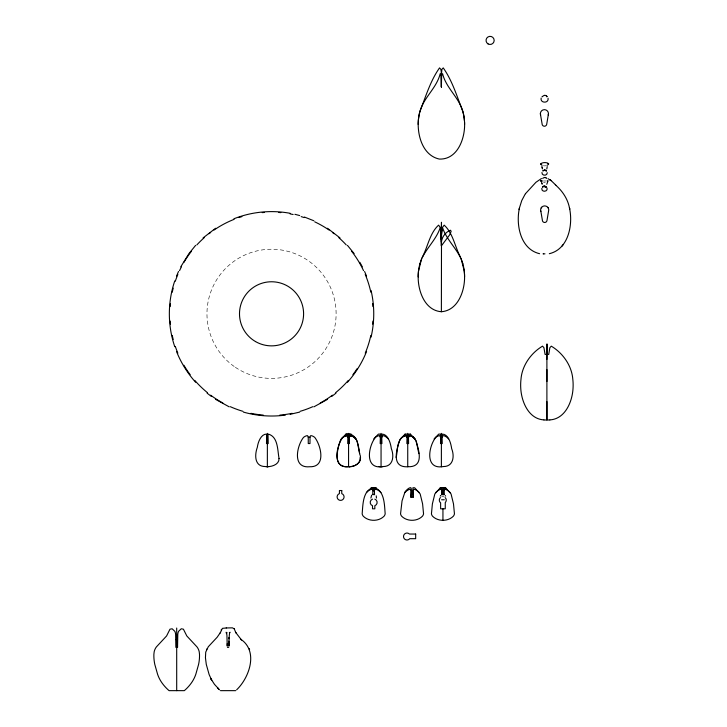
<?xml version="1.0" encoding="UTF-8"?>
<svg xmlns="http://www.w3.org/2000/svg" width="727" height="727" viewBox="0 0 727 727"><rect width="100%" height="100%" fill="white"/><g stroke="black" fill="none" stroke-linecap="round" stroke-linejoin="round"><path stroke-width="0.55" stroke-dasharray="3.63 2.73" d="M545.295 182.677L543.496 182.532M546.468 180.987L543.36 180.996M441.58 496.868A3.481 3.481 0 0 1 444.351 497.023M546.186 165.656A5.353 5.353 0 0 1 543.351 165.711M235.348 367.289A64.567 64.567 0 0 0 335.947 318.417A64.567 64.567 0 0 0 243.327 255.731A64.567 64.567 0 0 0 235.348 367.289"/><path stroke-width="1.09" d="M546.895 418.961L546.895 401.586M546.895 381.53L546.895 369.57M441.398 234.857L441.38 242.118C441.907 237.029 445.642 231.868 450.549 230.241L451.158 231.395L449.577 234.957L441.38 245.844L441.471 222.253L441.434 232.367M441.38 87.095L441.634 75.762L442.561 73.654C446.133 88.331 459.355 97.582 462.981 112.076A49.963 49.963 0 0 1 464.417 120.437C466.034 136.222 458.41 159.849 439.299 159.068C422.814 155.46 417.234 135.622 418.325 120.737A52.408 52.408 0 0 1 419.797 111.785C425.613 96.973 430.348 80.806 439.535 67.893L440.889 69.383L441.253 71.728L441.38 87.095L441.135 75.762L440.208 73.654C436.636 88.331 423.414 97.582 419.788 112.076A49.963 49.963 0 0 0 418.352 120.437L418.179 124.408M435.673 492.57L437.327 491.07A6.598 3.408 -46 0 1 440.008 489.553L440.771 489.38A3.499 1.572 -41 0 1 441.489 489.453L442.071 490.907A9.796 0.954 -85.3 0 1 441.952 494.751L441.952 494.587A11.55 0.954 -86 0 0 442.071 489.798L442.061 487.753L440.298 487.79L434.837 493.933L432.392 503.884L431.438 513.871A5.998 5.998 0 0 0 432.492 516.152C437.808 521.695 448.077 521.695 453.394 516.152A5.998 5.998 0 0 0 454.448 513.871L453.494 503.884L451.049 493.933L445.587 487.79L443.824 487.753L443.815 489.798A11.55 0.954 86 0 0 443.943 494.551L443.933 494.705A2.853 2.772 1.9 0 0 443.316 494.596M228.969 643.649L229.014 641.141L228.95 646.112C228.687 642.268 229.432 631.99 229.777 632.69M441.952 494.633L441.952 494.605A2.663 2.599 -2.3 0 1 443.952 494.533L443.933 494.605M546.895 353.994L546.995 343.907L546.895 359.42M441.407 239.765L441.634 231.622L442.561 227.687C446.951 240.964 458.819 250.052 462.781 263.483M308.257 437.236L307.675 435.782A3.499 1.572 -41 0 0 306.958 435.7L306.231 435.873A6.598 3.417 -46 0 0 303.522 437.381C296.852 445.76 291.918 468.533 309.702 466.743C326.478 467.406 321.007 445.36 314.727 437.381A6.598 3.417 46 0 0 312.019 435.864L311.292 435.7A3.499 1.572 41 0 0 310.583 435.782L310.002 436.763L309.993 443.543L308.257 443.543L308.257 437.236L309.993 437.236M347.915 437.236L347.115 435.782A3.499 1.572 -41 0 0 346.397 435.7L345.679 435.873A6.598 3.417 -46 0 0 342.971 437.381L341.472 438.726M380.185 437.236L379.603 435.782A3.499 1.572 -41 0 0 378.885 435.7L378.167 435.873A6.598 3.417 -46 0 0 375.45 437.381C368.216 446.26 364.172 470.051 383.093 466.543C393.162 466.67 394.343 456.074 391.335 448.668C390.608 443.452 388.282 434.255 381.929 434.083A7.797 2.208 52.7 0 0 381.711 434.846L381.92 443.543L380.185 443.543L380.403 434.846A7.797 2.208 -52.7 0 0 380.176 434.083L378.413 434.11L373.787 438.899M421.605 258.712L418.516 271.017A51.835 51.835 0 0 0 418.179 276.923C418.043 291.191 424.895 310.52 441.38 311.729L441.507 234.621L442.452 227.406L444.188 225.152C453.148 233.24 454.948 247.098 460.664 257.567M440.507 437.236L439.926 435.782A3.499 1.572 -41 0 0 439.208 435.7L438.49 435.873A6.598 3.417 -46 0 0 435.782 437.381C428.539 446.26 424.495 470.051 443.415 466.543C453.484 466.67 454.675 456.074 451.667 448.668C450.94 443.452 448.604 434.255 442.261 434.083A7.797 2.208 52.7 0 0 442.034 434.846L442.252 443.543L440.507 443.543L440.726 434.846A7.797 2.208 -52.7 0 0 440.507 434.083L438.735 434.11L434.11 438.899M542.496 186.984L543.705 186.148M542.633 178.369L544.441 177.433M347.697 437.236L347.252 435.864A3.526 1.581 -41 0 0 346.352 435.709A4.144 1.863 -41 0 0 345.679 435.873A6.743 3.481 -46 0 0 342.453 437.808C336.365 446.414 331.512 468.97 349.56 466.698M461.154 258.712L464.244 271.017A51.835 51.835 0 0 1 464.58 276.923C464.726 291.191 457.865 310.52 441.38 311.729M541.806 188.366C541.206 192.491 548.194 192.01 547.04 188.011M441.38 75.281L441.871 69.383L443.234 67.893C452.412 80.806 457.147 96.973 462.972 111.785A52.408 52.408 0 0 1 464.444 120.737M413.336 437.172L410.382 434.11L408.619 434.083A7.797 2.208 52.7 0 0 408.392 434.846L408.61 443.543L406.866 443.543L407.084 434.846A7.797 2.208 -52.7 0 0 406.856 434.083L405.093 434.11L400.468 438.899A3.108 3.108 0 0 0 400.114 439.362C396.451 449.313 390.772 468.079 408.32 466.743C424.941 467.043 418.588 448.841 415.362 439.353A3.108 3.108 0 0 0 415.008 438.899L413.309 437.136M547.267 172.708C547.331 176.161 541.66 175.989 541.924 172.544M396.133 457.465C397.76 451.103 396.669 442.807 401.622 437.808A6.743 3.481 -46 0 1 404.848 435.855L405.566 435.7A3.499 1.572 -41 0 1 406.284 435.782L406.866 437.236L406.484 435.909A3.526 1.581 -41 0 0 405.521 435.709A4.144 1.863 -41 0 0 404.848 435.873A6.598 3.417 -46 0 0 402.131 437.381L400.495 438.872M546.804 168.937L547.231 166.601M440.008 489.562L440.298 487.79L445.587 487.79L445.878 489.562A6.598 3.408 46 0 1 448.559 491.07L450.213 492.57M548.476 113.712L546.704 124.299A2.317 2.317 0 0 1 544.223 126.225A2.317 2.317 0 0 1 542.097 123.917L540.352 113.712M546.777 184.285L548.094 180.696L547.386 180.941M541.161 98.009C539.816 103.343 549.094 103.625 548.067 98.218M519.096 209.649L519.378 208.267C515.761 224.997 520.487 249.207 539.598 253.696M371.052 337.174C374.641 321.87 374.641 305.758 371.052 290.455M519.369 208.285L519.469 207.822M519.478 207.813L521.759 200.552L525.121 194.191M376.45 498.05L376.232 495.841M349.66 466.679C356.03 466.97 362.964 461 359.692 453.912C358.493 447.014 357.92 435.573 349.451 434.083A7.797 2.208 52.7 0 0 349.224 434.846L349.442 443.543L347.697 443.543L347.915 434.846A7.797 2.208 -52.7 0 0 347.688 434.083L345.925 434.11L341.299 438.899A3.108 3.108 0 0 0 340.945 439.362L340.181 440.953M372.797 489.798L373.015 488.517A7.797 2.208 -52.7 0 0 372.797 487.753C362.682 490.725 362.927 505.101 362.164 513.871A5.998 5.998 0 0 0 363.227 516.152C368.534 521.695 378.803 521.695 384.12 516.152A5.998 5.998 0 0 0 385.174 513.871C384.419 505.056 384.656 490.78 374.55 487.753A7.797 2.208 52.7 0 0 374.323 488.517L374.541 494.714A2.853 2.772 -1.3 0 0 372.797 494.705L372.797 489.798L374.541 489.798M349.333 437.236L349.887 435.864A3.526 1.581 41 0 1 350.787 435.709L351.214 434.11L345.925 434.11L346.352 435.709M373.996 490.907L375.023 489.507A3.526 1.581 41 0 1 375.886 489.38L376.313 487.79L371.024 487.79L371.452 489.38A3.526 1.581 -41 0 1 372.315 489.507L373.342 490.907M416.117 440.925L413.345 437.381A6.598 3.417 46 0 0 410.628 435.864L409.91 435.7A3.499 1.572 41 0 0 409.192 435.782L408.61 437.236L409.092 435.837A3.526 1.581 41 0 1 409.955 435.709L410.382 434.11M419.979 263.483C423.95 250.052 435.809 240.964 440.208 227.687L441.135 231.622L441.38 245.844M339.918 441.707C336.874 451.403 333.257 467.516 347.579 466.698M174.762 280.931C167.546 302.068 167.546 325.56 174.762 346.706M220.19 633.044L220.517 632.363L217.191 637.197L208.276 646.757L205.732 652.119L205.441 657.735L206.286 664.405L209.14 674.574L211.73 680.272L210.803 678.545M176.507 276.187L178.497 271.498M366.581 351.441C362.091 362.737 355.585 373.215 347.461 382.257M548.576 164.066L548.34 164.42A5.353 5.353 0 0 1 547.113 165.283M220.454 632.49L222.398 628.355L226.297 627.974M422.096 257.567C427.812 247.098 429.621 233.24 438.581 225.152L440.317 227.406L440.889 230.332L441.38 240.392M440.262 496.105L440.698 495.369M206.85 648.966L206.532 649.647M236.648 689.814C249.334 677.655 258.639 651.419 240.855 639.278L241.491 639.969L235.657 632.363L235.93 632.917M180.741 266.864L188.975 253.559L195.618 245.372M541.17 207.931L541.633 207.286M525.385 193.8L535.917 182.304L541.442 178.533M549.321 253.696C568.423 249.207 573.149 225.006 569.541 208.267L569.732 209.212L569.441 207.822M562.007 246.117L563.171 244.617M404.785 492.57L402.04 500.912L400.55 513.871A5.998 5.998 0 0 0 401.604 516.152C406.92 521.695 417.189 521.695 422.496 516.152A5.998 5.998 0 0 0 423.55 513.871L422.596 503.884L420.161 493.933L414.699 487.79L412.927 487.753L412.918 489.798A11.559 0.954 86 0 0 413.209 497.213L410.891 497.213A11.559 0.954 -86 0 0 411.182 489.798C412.336 484.3 405.048 490.834 404.785 492.57L406.448 491.061A6.598 3.417 -46 0 1 409.165 489.535L409.883 489.38A3.499 1.572 -41 0 1 410.601 489.453L411.182 490.907A9.815 0.954 -85.3 0 1 410.891 497.213M230.077 632.263L229.323 632.79M371.624 495.16L370.897 498.05M366.399 492.57L368.071 491.061A6.598 3.417 -46 0 1 370.779 489.535A4.144 1.863 -41 0 1 371.452 489.38M203.106 237.893L215.61 228.26M331.794 396.388L335.974 393.171M327.477 399.368L313.864 406.856M547.113 96.609L546.459 95.81M546.368 187.048L545.532 187.112M444.306 499.767L441.58 499.767M233.921 218.772C251.66 211.748 271.371 209.821 290.146 213.302M299.669 412.091L290.146 414.326M543.76 186.13L544.305 186.048M546.977 96.655L546.395 96.7M546.359 171.009L545.868 171.036M349.96 466.643L349.151 466.743C354.203 466.543 361.292 463.681 360.174 457.465M285.411 415.09C271.407 416.998 257.013 415.962 243.418 412.091M226.206 627.964L232.449 627.846L234.294 628.891M544.396 95.301L542.133 96.636M544.441 169.973L542.66 170.818L543.187 171.027M549.939 419.897C565.252 418.961 572.376 401.577 573.04 388.218A51.944 51.944 0 0 0 572.803 379.185C571.74 365.481 562.725 352.968 551.275 346.152L549.866 347.715L548.731 354.412L545.077 354.412L543.932 347.715L542.524 346.152C531.073 352.968 522.059 365.481 520.995 379.185A51.944 51.944 0 0 0 520.75 388.218C521.423 401.577 528.538 418.961 543.86 419.897M545.332 187.121L544.85 187.121M544.968 253.85L543.651 253.85M543.996 419.988L549.803 419.988M347.697 436.127L349.442 436.127M266.782 466.743L267.945 466.743M442.398 490.907L442.071 489.798L443.815 489.798L443.815 490.907A9.796 0.954 85.3 0 0 443.933 494.751M443.161 490.907L443.815 490.907L444.397 489.453A3.499 1.572 41 0 1 445.115 489.38L445.833 489.544M175.861 639.578L177.533 639.578M227.415 647.357L228.76 647.357M220.463 690.65L235.712 690.65M543.587 253.85L543.042 253.841M543.051 187.112L542.569 187.057M541.515 180.941L542.433 180.987M349.442 437.236L350.023 435.782A3.499 1.572 41 0 1 350.741 435.7L351.459 435.873A6.598 3.417 46 0 1 354.176 437.381L355.839 438.899A3.108 3.108 0 0 1 356.194 439.362L356.966 440.953M541.697 180.95L540.561 180.66L541.351 181.287L541.088 180.859M545.168 95.337L546.35 95.746M545.032 170L545.922 170.309M545.032 177.461L545.922 177.77M544.896 186.076L546.422 186.966M294.898 214.301L299.669 215.546M227.206 632.935L226.106 632.263L226.915 634.916L227.233 646.112L227.215 643.649M304.431 217.037L313.864 220.772M547.976 178.669L551.23 180.678L555.528 184.849M229.223 406.856L215.61 399.368M546.013 170.363L546.559 170.881M546.013 177.824L546.559 178.351M550.066 179.796L549.667 179.524L551.23 180.678L550.439 180.051M327.477 228.26L339.982 237.893M207.113 393.171L211.293 396.388M219.527 689.814L214.465 684.334L211.094 679.1M448.65 438.899L446.987 437.381A6.598 3.417 46 0 0 444.27 435.864L443.552 435.7A3.499 1.572 41 0 0 442.834 435.782L442.252 437.236M415.008 438.899L413.854 437.808A6.743 3.481 46 0 0 410.628 435.855A4.144 1.863 41 0 0 409.955 435.709M388.327 438.899L386.655 437.381A6.598 3.417 46 0 0 383.947 435.864L383.229 435.7A3.499 1.572 41 0 0 382.511 435.782L381.92 437.236M419.325 492.57L417.652 491.061A6.598 3.417 46 0 0 414.944 489.535L414.217 489.38A3.499 1.572 41 0 0 413.509 489.453L412.918 490.907A9.815 0.954 85.3 0 0 413.209 497.213M355.839 438.899L354.694 437.808A6.743 3.481 46 0 0 351.459 435.855A4.144 1.863 41 0 0 350.787 435.709M380.939 492.57L379.276 491.061A6.598 3.417 46 0 0 376.559 489.535A4.144 1.863 41 0 0 375.886 489.38M555.355 184.667L556.137 185.485M556.437 185.812C562.852 191.655 567.769 199.198 569.441 207.813M547.767 207.304L548.213 207.94M347.461 245.372L354.113 253.559M195.618 382.257C187.502 373.215 180.996 362.737 176.507 351.441M234.239 628.8L235.721 632.49M445.351 495.596L445.624 496.105M359.847 262.32L362.337 266.864M249.325 648.966L249.588 649.529L249.379 649.093M541.279 181.177L542.024 183.622M364.59 271.498L366.581 276.187M540.843 211.248L542.369 220.163A2.317 2.317 0 0 0 544.496 222.471A2.317 2.317 0 0 0 546.977 220.545L548.531 211.284A4.062 4.062 0 0 0 544.677 205.895A4.062 4.062 0 0 0 540.852 211.303L540.788 211.075M416.398 441.707L418.816 453.621M357.23 441.707L359.647 453.621M540.615 164.066L540.624 164.102A1.645 1.645 0 0 0 541.015 164.584M405.093 434.11L405.521 435.709M541.888 166.347L542.387 168.937M542.16 167.546L542.215 167.864M542.015 183.613L542.142 184.294M464.526 121.991L464.589 124.408M546.895 346.752L546.895 419.988M442.943 508.809L442.943 520.414M441.38 433.365L441.38 466.743M407.738 433.365L407.738 466.743M381.057 433.365L381.057 466.743M348.569 433.365L348.569 466.743M267.363 433.365L267.363 466.743M176.697 628.037L176.697 690.65M441.961 494.733A2.853 2.772 1.9 0 1 442.38 494.624M445.224 497.65A3.481 3.481 0 0 1 445.26 502.575L445.26 508.809L440.626 508.809L440.626 502.857A3.481 3.481 0 0 1 440.444 497.559M372.797 494.496A2.654 2.59 -1.4 0 1 374.541 494.487M374.832 499.149A3.481 3.481 0 0 1 374.832 505.71L374.832 508.809L372.515 508.809L372.515 505.71A3.481 3.481 0 0 1 372.515 499.149M383.093 466.543A9.796 9.796 0 0 1 379.021 466.543M418.198 276.923A50.172 50.172 0 0 1 419.961 263.474M462.799 263.474A50.172 50.172 0 0 1 464.562 276.923M544.459 177.561A1.99 1.218 0.2 0 1 544.986 177.588M544.414 95.464A2.626 1.599 0.2 0 1 545.114 95.491M542.324 96.727A2.672 0.591 -14.2 0 1 542.478 96.636M540.588 115.057A4.062 4.062 0 0 1 544.405 109.65A4.062 4.062 0 0 1 548.258 115.039M544.314 186.176A1.99 1.218 0.2 0 1 544.85 186.203M544.459 170.1A1.99 1.218 0.2 0 1 544.986 170.118M541.56 163.239A8.324 8.324 0 0 1 547.813 163.139M547.767 163.411A1.99 1.99 0 0 1 548.721 163.911M542.097 165.211A5.353 5.353 0 0 1 541.088 164.502M540.634 163.829A1.608 1.608 0 0 1 541.406 163.511M372.906 321.061A101.616 101.616 0 0 1 372.633 324.16M370.843 335.42A101.616 101.616 0 0 1 365.227 353.186M357.03 368.753A101.616 101.616 0 0 1 352.895 374.714M348.342 380.366A101.616 101.616 0 0 1 335.71 392.616M332.439 395.17A101.616 101.616 0 0 1 320.243 403.003M312.81 406.675A101.616 101.616 0 0 1 300.169 411.318M292.127 413.327A101.616 101.616 0 0 1 279.822 415.099M263.265 415.099A101.616 101.616 0 0 1 250.951 413.327M242.918 411.318A101.616 101.616 0 0 1 230.277 406.675M222.844 403.003A101.616 101.616 0 0 1 210.648 395.17M207.377 392.616A101.616 101.616 0 0 1 194.745 380.366M190.192 374.714A101.616 101.616 0 0 1 183.886 365.227M177.861 353.186A101.616 101.616 0 0 1 175.289 346.397M173.208 339.445A101.616 101.616 0 0 1 172.244 335.42M170.454 324.16A101.616 101.616 0 0 1 170.182 321.061M170.182 306.567A101.616 101.616 0 0 1 170.454 303.468M172.244 292.218A101.616 101.616 0 0 1 173.208 288.183M175.289 281.231A101.616 101.616 0 0 1 177.861 274.452M179.542 270.662A101.616 101.616 0 0 1 181.377 266.945M183.886 262.411A101.616 101.616 0 0 1 191.446 251.269M196.817 244.954A101.616 101.616 0 0 1 204.214 237.702M208.994 233.721A101.616 101.616 0 0 1 210.648 232.467M214.011 230.05A101.616 101.616 0 0 1 234.094 219.345M238.956 217.564A101.616 101.616 0 0 1 241.918 216.61M262.229 212.62A101.616 101.616 0 0 1 264.292 212.457M278.795 212.457A101.616 101.616 0 0 1 280.858 212.62M290.1 213.902A101.616 101.616 0 0 1 293.145 214.52M301.169 216.61A101.616 101.616 0 0 1 304.122 217.564M314.7 221.817A101.616 101.616 0 0 1 329.077 230.05M332.439 232.467A101.616 101.616 0 0 1 334.084 233.721M338.873 237.702A101.616 101.616 0 0 1 346.27 244.954M351.632 251.269A101.616 101.616 0 0 1 363.545 270.662M365.227 274.452A101.616 101.616 0 0 1 370.843 292.218M372.633 303.468A101.616 101.616 0 0 1 372.906 306.567M177.57 646.294L177.57 647.357L175.861 647.357L175.616 634.707A14.822 7.543 -61.6 0 0 174.807 631.318L172.145 628.773L170.027 629.173A3.662 1.654 -89.9 0 0 169.582 629.991L166.583 635.971L156.414 646.894A12.45 12.441 0 0 0 154.169 651.828L153.879 654.345A41.021 41.021 0 0 0 154.824 664.505L157.586 674.274A33.515 33.515 0 0 0 162.212 683.216A43.493 43.493 0 0 0 169.073 690.65L184.331 690.65A43.493 43.493 0 0 0 191.192 683.216A33.515 33.515 0 0 0 195.817 674.274L198.562 664.505A41.021 41.021 0 0 0 199.507 654.345L199.225 651.828A12.45 12.441 0 0 0 196.981 646.894L186.821 635.971L183.813 629.991A3.662 1.654 89.9 0 0 183.368 629.173L181.25 628.773L178.597 631.318A14.822 7.543 61.6 0 0 177.779 634.707L177.57 646.294M279.041 458.428C279.368 463.608 273.734 466.08 269.399 466.543A9.796 9.796 0 0 1 265.328 466.543C254.332 466.607 254.532 454.875 257.349 447.241C257.958 442.352 260.893 434.146 266.482 434.083A7.797 2.208 -52.7 0 1 266.709 434.846L266.491 443.543L268.227 443.543L268.018 434.846A7.797 2.208 52.7 0 1 268.236 434.083C278.177 436.654 277.478 450.177 279.041 458.428M229.114 637.715L229.078 638.824L229.114 637.743M221.49 629.527L221.29 629.955L221.49 629.527M341.754 490.525L339.427 490.525L339.427 493.624A3.481 3.481 0 0 0 337.791 498.976A3.481 3.481 0 0 0 343.389 498.976A3.481 3.481 0 0 0 341.754 493.624L341.754 490.525M415.671 534.045L409.437 534.045A3.481 3.481 0 0 0 404.43 534.163A3.481 3.481 0 0 0 404.73 539.161A3.481 3.481 0 0 0 409.719 538.689L415.671 538.689L415.671 534.045M218.6 688.932L217.746 688.069L218.582 688.914M488.081 43.929A4.062 4.062 0 0 0 494.169 40.412A4.062 4.062 0 0 0 488.081 36.895A4.062 4.062 0 0 0 488.081 43.929M255.522 341.572A32.052 32.052 0 0 0 303.595 313.819A32.052 32.052 0 0 0 255.522 286.056A32.052 32.052 0 0 0 255.522 341.572"/></g></svg>
